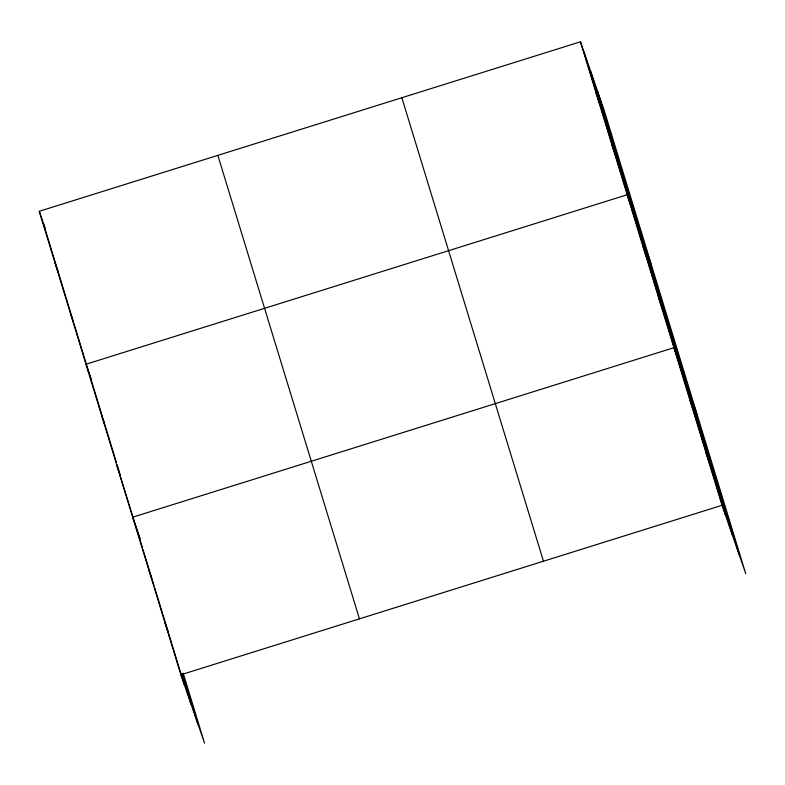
<?xml version="1.0" encoding="UTF-8"?>
<svg xmlns="http://www.w3.org/2000/svg" width="785" height="785" viewBox="0 0 785 785"><rect width="100%" height="100%" fill="white"/><g stroke="black" fill="none" stroke-linecap="round" stroke-linejoin="round"><path stroke-width="1.18" d="M183.15 673.157L204.551 743.199L180.864 674.776L39.25 211.293L580.449 41.801L604.136 110.224L745.75 573.707L722.053 505.285L580.449 41.801M180.864 674.776L722.053 505.285M596.021 92.787L599.573 103.031M611.603 143.773L615.146 154.017M650.873 263.171L627.176 194.749L85.977 364.24L89.137 373.346L73.957 323.508M642.758 245.734L646.3 255.979M658.33 296.72L661.883 306.964M697.6 416.119L673.913 347.696L132.714 517.187L140.172 538.726M689.956 400.232L693.508 410.476M706.009 452.759L709.552 463.003M39.25 211.293L42.802 221.537M43.185 222.675L45.147 228.317M54.822 262.278L58.375 272.523L43.155 222.704M70.405 313.264L73.554 322.37M91.482 380.136L89.529 374.494L102.276 416.207M101.559 415.226L104.709 424.332M117.132 466.212L142.32 547.282M148.757 569.714L151.917 578.83L143.037 549.618M164.811 622.24L168.363 632.494L154.802 588.132M597.493 91.031L739.107 554.504M590.644 71.249L732.248 534.732M583.991 52.055L725.605 515.529M401.851 97.732L543.465 561.216M217.847 155.361L359.451 618.845M182.571 673.805L197.908 723.996M181.786 673.864L191.059 704.214M58.728 273.68L73.24 321.193M102.982 418.523L104.748 424.312M105.112 425.47L116.435 462.551M117.142 464.867L120.331 475.298M152.31 579.968L154.095 585.796M168.716 633.662L184.406 685.02"/></g></svg>
